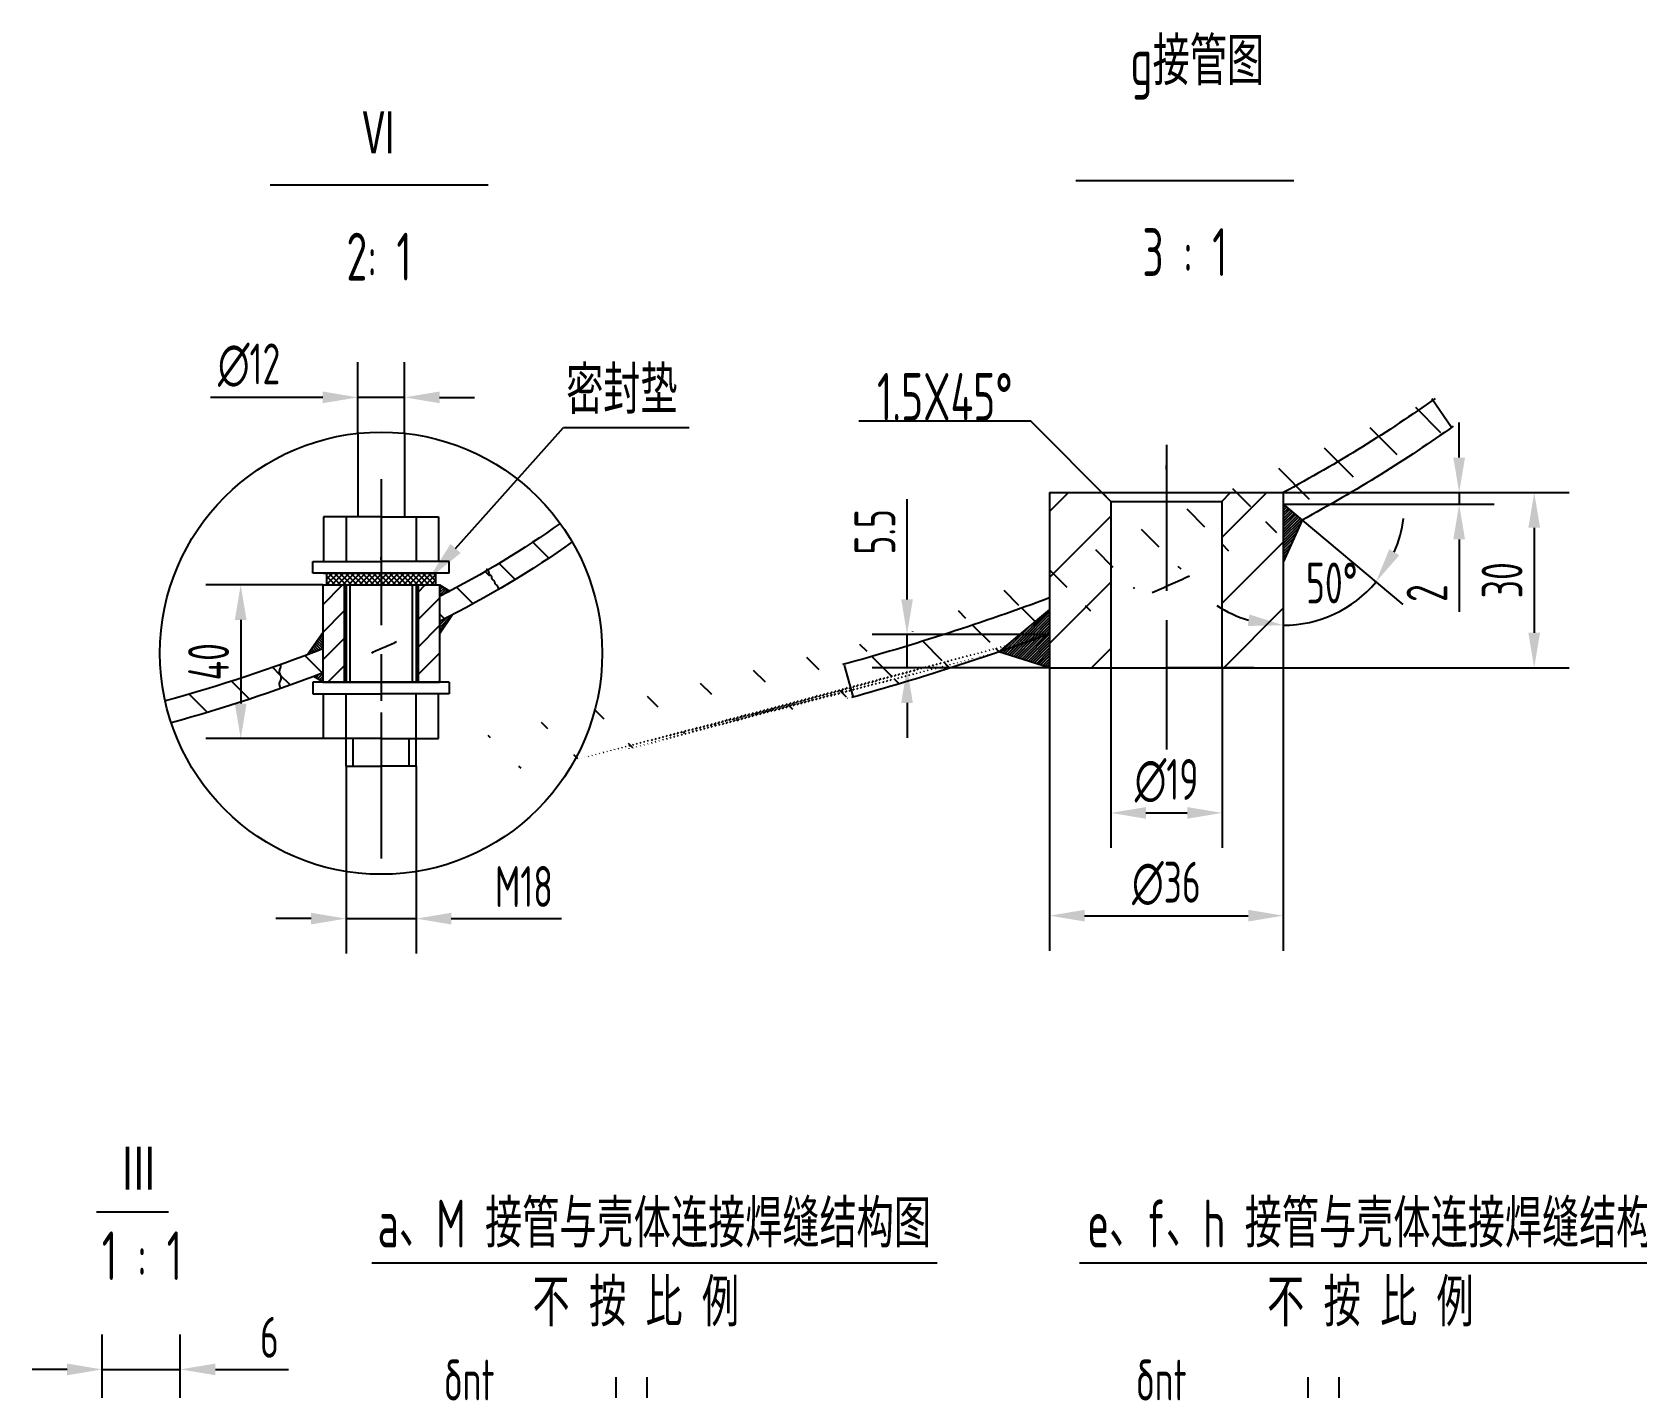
# Model space of a CAD drawing. Extents: x 0 to 3564, y 0 to 5046.
# Drawn here: x 1521 to 2345, y 2314 to 3010 of the extents above; entities that cross this region are included whole.
import ezdxf
from ezdxf.enums import TextEntityAlignment as Align

# ---------------------------------------------------------------- set-up
doc = ezdxf.new("R2010")
doc.units = 0
doc.header["$LTSCALE"] = 60
doc.linetypes.add('G', pattern=[2, 1.25, -0.25, 0.25, -0.25])
doc.layers.get('0').update_dxf_attribs({"linetype": 'CONTINUOUS'})
doc.layers.get('DEFPOINTS').update_dxf_attribs({"linetype": 'CONTINUOUS'})
for name, color, linetype in [('01', 7, 'CONTINUOUS'), ('02', 1, 'CONTINUOUS'), ('02C', 3, 'CONTINUOUS'), ('05', 4, 'G'), ('08', 1, 'CONTINUOUS'), ('10', 1, 'CONTINUOUS'), ('11', 3, 'CONTINUOUS')]:
    doc.layers.add(name, color=color, linetype=linetype)
doc.styles.get("Standard").update_dxf_attribs({"font": 'isocp', "width": 0.707, "bigfont": 'intecad.shx'})
doc.dimstyles.new('INTE', dxfattribs={"dimscale": 6, "dimtxt": 3.5, "dimasz": 3, "dimexe": 3, "dimexo": 0, "dimgap": 1, "dimtad": 1, "dimdec": 3, "dimtxsty": 'STANDARD', "dimcen": 0, "dimclrd": 1, "dimclre": 1, "dimclrt": 3, "dimaunit": 1, "dimazin": 3, "dimtfac": 1, "dimtdec": 4, "dimtmove": 0, "dimatfit": 3, "dimtzin": 0})
doc.dimstyles.new('INTE$2', dxfattribs={"dimscale": 6, "dimtxt": 3.5, "dimasz": 3, "dimexe": 3, "dimexo": 0, "dimgap": 1, "dimtad": 1, "dimtih": 1, "dimtoh": 1, "dimdec": 3, "dimtxsty": 'STANDARD', "dimcen": 0, "dimclrd": 1, "dimclre": 1, "dimclrt": 3, "dimaunit": 1, "dimazin": 3, "dimtfac": 1, "dimtdec": 4, "dimtmove": 0, "dimatfit": 3, "dimtzin": 0})
pattern_1 = [(45, (0, 0), (-0.70710678, 0.70710678), [])]

# ---------------------------------------------------------------- blocks, each defined once
blk = doc.blocks.new('*D50')
at = {"color": 1, "linetype": 'BYBLOCK'}
for p, q in [((1687.98, 2940.55), (1687.98, 2977.03)), ((1711.98, 2940.55), (1711.98, 2977.03)), ((1669.98, 2959.03), (1612.36, 2959.03)), ((1711.98, 2959.03), (1687.98, 2959.03)), ((1729.98, 2959.03), (1747.98, 2959.03))]:
    blk.add_line(p, q, dxfattribs=at)
for points in [[(1669.98, 2962.03), (1669.98, 2956.03), (1687.98, 2959.03)], [(1729.98, 2962.03), (1729.98, 2956.03), (1711.98, 2959.03)]]:
    blk.add_solid(points, dxfattribs=at)
at = {"layer": 'DEFPOINTS', "color": 0, "linetype": 'BYBLOCK'}
for p in [(1687.98, 2959.03), (1687.98, 2940.55), (1711.98, 2940.55)]:
    blk.add_point(p, dxfattribs=at)
at = {"color": 3, "linetype": 'BYBLOCK', "insert": (1632.17, 2975.53), "char_height": 21, "attachment_point": 5}
blk.add_mtext('∅12', dxfattribs=at)
blk = doc.blocks.new('*D51')
at = {"color": 1, "linetype": 'BYBLOCK'}
for p, q in [((1681.98, 2769.54), (1681.98, 2673.25)), ((1717.98, 2769.54), (1717.98, 2673.25)), ((1663.98, 2691.25), (1645.98, 2691.25)), ((1681.98, 2691.25), (1717.98, 2691.25)), ((1735.98, 2691.25), (1792.7, 2691.25))]:
    blk.add_line(p, q, dxfattribs=at)
for points in [[(1663.98, 2694.25), (1663.98, 2688.25), (1681.98, 2691.25)], [(1735.98, 2694.25), (1735.98, 2688.25), (1717.98, 2691.25)]]:
    blk.add_solid(points, dxfattribs=at)
at = {"layer": 'DEFPOINTS', "color": 0, "linetype": 'BYBLOCK'}
for p in [(1681.98, 2769.54), (1717.98, 2769.54), (1717.98, 2691.25)]:
    blk.add_point(p, dxfattribs=at)
at = {"color": 3, "linetype": 'BYBLOCK', "insert": (1773.34, 2707.75), "char_height": 21, "attachment_point": 5}
blk.add_mtext('M18', dxfattribs=at)
blk = doc.blocks.new('*U14', base_point=(1668.03, 3320.86))
at = {"layer": '10', "ltscale": 0.875}
for p, q in [((1754.18, 3369.7), (1746, 3377.88)), ((1736.9, 3358.7), (1728.63, 3366.97)), ((1640.03, 3361.75), (1640.24, 3361.96)), ((1640.03, 3358.92), (1643.06, 3361.96)), ((1640.03, 3356.09), (1645.89, 3361.96)), ((1644.42, 3355.96), (1640.03, 3360.35)), ((1641.59, 3355.96), (1640.03, 3357.52)), ((1647.25, 3355.96), (1641.25, 3361.96)), ((1642.72, 3355.96), (1648.72, 3361.96)), ((1650.08, 3355.96), (1644.08, 3361.96)), ((1645.55, 3355.96), (1651.55, 3361.96)), ((1652.9, 3355.96), (1646.9, 3361.96)), ((1648.38, 3355.96), (1654.38, 3361.96)), ((1655.73, 3355.96), (1649.73, 3361.96)), ((1651.21, 3355.96), (1657.21, 3361.96)), ((1658.56, 3355.96), (1652.56, 3361.96)), ((1654.03, 3355.96), (1660.03, 3361.96)), ((1661.39, 3355.96), (1655.39, 3361.96)), ((1656.86, 3355.96), (1662.86, 3361.96)), ((1664.22, 3355.96), (1658.22, 3361.96)), ((1659.69, 3355.96), (1665.69, 3361.96)), ((1667.05, 3355.96), (1661.05, 3361.96)), ((1662.52, 3355.96), (1668.03, 3361.47)), ((1668.03, 3357.81), (1663.88, 3361.96)), ((1665.35, 3355.96), (1668.03, 3358.64)), ((1668.03, 3360.63), (1666.7, 3361.96)), ((1668.03, 3361.47), (1668.52, 3361.96)), ((1668.03, 3358.64), (1671.35, 3361.96)), ((1672.7, 3355.96), (1668.03, 3360.63)), ((1669.88, 3355.96), (1668.03, 3357.81)), ((1668.18, 3355.96), (1674.18, 3361.96)), ((1675.53, 3355.96), (1669.53, 3361.96)), ((1671.01, 3355.96), (1677.01, 3361.96)), ((1678.36, 3355.96), (1672.36, 3361.96)), ((1673.83, 3355.96), (1679.83, 3361.96)), ((1681.19, 3355.96), (1675.19, 3361.96)), ((1676.66, 3355.96), (1682.66, 3361.96)), ((1684.02, 3355.96), (1678.02, 3361.96)), ((1679.49, 3355.96), (1685.49, 3361.96)), ((1686.85, 3355.96), (1680.85, 3361.96)), ((1682.32, 3355.96), (1688.32, 3361.96)), ((1689.67, 3355.96), (1683.67, 3361.96)), ((1685.15, 3355.96), (1691.15, 3361.96)), ((1692.5, 3355.96), (1686.5, 3361.96)), ((1687.98, 3355.96), (1693.98, 3361.96)), ((1695.33, 3355.96), (1689.33, 3361.96)), ((1690.8, 3355.96), (1696.03, 3361.18)), ((1696.03, 3358.09), (1692.16, 3361.96)), ((1693.63, 3355.96), (1696.03, 3358.35)), ((1696.03, 3360.92), (1694.99, 3361.96)), ((1723.88, 3360.4), (1721.51, 3362.78)), ((1715.36, 3346.3), (1706.97, 3354.69)), ((1700.54, 3338.49), (1698.03, 3341)), ((1698.03, 3333.95), (1704.61, 3340.53)), ((1698.03, 3335.37), (1701.78, 3339.11)), ((1638.03, 3330.29), (1637.52, 3330.8)), ((1698.03, 3336.78), (1698.9, 3337.65)), ((1698.03, 3332.54), (1701.86, 3336.37)), ((1698.03, 3331.12), (1699.11, 3332.21)), ((1633.05, 3321.13), (1631.77, 3322.4)), ((1634.07, 3321.52), (1632.35, 3323.24)), ((1635.09, 3321.91), (1632.92, 3324.08)), ((1636.11, 3322.31), (1633.5, 3324.92)), ((1637.13, 3322.7), (1634.07, 3325.76)), ((1638.03, 3323.22), (1634.64, 3326.6)), ((1638.03, 3324.63), (1635.22, 3327.44)), ((1638.03, 3326.05), (1635.79, 3328.28)), ((1638.03, 3327.46), (1636.37, 3329.12)), ((1638.03, 3328.88), (1636.94, 3329.96)), ((1637.88, 3310.64), (1628.95, 3319.57)), ((1631, 3320.34), (1630.62, 3320.72)), ((1632.03, 3320.73), (1631.2, 3321.56)), ((1600.37, 3297.23), (1591.16, 3306.45)), ((1616.08, 3309.81), (1612.35, 3313.54)), ((1621.41, 3304.49), (1616.08, 3309.81)), ((1578.86, 3290.46), (1569.49, 3299.84))]:
    blk.add_line(p, q, dxfattribs=at)
at = {"layer": '10'}
for p, q in [((1638.03, 3345.71), (1648.27, 3355.96)), ((1687.03, 3352.29), (1690.7, 3355.96)), ((1698.03, 3354.8), (1698.75, 3355.52)), ((1687.03, 3338.15), (1698.03, 3349.15)), ((1698.03, 3353.39), (1699.63, 3354.99)), ((1698.03, 3351.97), (1700.52, 3354.46)), ((1698.03, 3350.56), (1701.4, 3353.93)), ((1699.79, 3350.9), (1702.28, 3353.4)), ((1702.74, 3352.45), (1703.17, 3352.87)), ((1638.03, 3331.57), (1649.03, 3342.57)), ((1687.03, 3324), (1698.03, 3335)), ((1638.03, 3317.43), (1649.03, 3328.43)), ((1640.7, 3305.96), (1649.03, 3314.29)), ((1687.03, 3309.86), (1698.03, 3320.86)), ((1633.64, 3308.8), (1633.99, 3309.15)), ((1634.53, 3308.28), (1636.28, 3310.02)), ((1635.42, 3307.75), (1638.03, 3310.36)), ((1636.31, 3307.23), (1638.03, 3308.94)), ((1637.2, 3306.7), (1638.03, 3307.53)), ((1697.27, 3305.96), (1698.03, 3306.72))]:
    blk.add_line(p, q, dxfattribs=at)
blk = doc.blocks.new('*D52')
at = {"color": 1, "linetype": 'BYBLOCK'}
for p, q in [((1669.98, 2862.71), (1609.86, 2862.71)), ((1627.86, 2844.71), (1627.86, 2801.71)), ((1670.42, 2783.71), (1609.86, 2783.71))]:
    blk.add_line(p, q, dxfattribs=at)
for points in [[(1624.86, 2844.71), (1630.86, 2844.71), (1627.86, 2862.71)], [(1624.86, 2801.71), (1630.86, 2801.71), (1627.86, 2783.71)]]:
    blk.add_solid(points, dxfattribs=at)
at = {"layer": 'DEFPOINTS', "color": 0, "linetype": 'BYBLOCK'}
for p in [(1669.98, 2862.71), (1627.86, 2783.71), (1670.42, 2783.71)]:
    blk.add_point(p, dxfattribs=at)
at = {"color": 3, "linetype": 'BYBLOCK', "insert": (1611.36, 2823.21), "char_height": 21, "attachment_point": 5, "rotation": 90}
blk.add_mtext('40', dxfattribs=at)
blk = doc.blocks.new('*D54')
at = {"color": 1, "linetype": 'BYBLOCK'}
for p, q in [((2074.87, 2725.6), (2074.87, 2633.07)), ((2132.07, 2725.6), (2132.07, 2633.07)), ((2092.87, 2651.07), (2114.07, 2651.07))]:
    blk.add_line(p, q, dxfattribs=at)
for points in [[(2092.87, 2654.07), (2092.87, 2648.07), (2074.87, 2651.07)], [(2114.07, 2654.07), (2114.07, 2648.07), (2132.07, 2651.07)]]:
    blk.add_solid(points, dxfattribs=at)
at = {"layer": 'DEFPOINTS', "color": 0, "linetype": 'BYBLOCK'}
for p in [(2074.87, 2725.6), (2132.07, 2725.6), (2132.07, 2651.07)]:
    blk.add_point(p, dxfattribs=at)
at = {"color": 3, "linetype": 'BYBLOCK', "insert": (2103.47, 2667.57), "char_height": 21, "attachment_point": 5}
blk.add_mtext('∅19', dxfattribs=at)
blk = doc.blocks.new('*D55')
at = {"color": 1, "linetype": 'BYBLOCK'}
for p, q in [((2043.37, 2725.6), (2043.37, 2580.28)), ((2163.37, 2725.6), (2163.37, 2580.28)), ((2061.37, 2598.28), (2145.37, 2598.28))]:
    blk.add_line(p, q, dxfattribs=at)
for points in [[(2061.37, 2601.28), (2061.37, 2595.28), (2043.37, 2598.28)], [(2145.37, 2601.28), (2145.37, 2595.28), (2163.37, 2598.28)]]:
    blk.add_solid(points, dxfattribs=at)
at = {"layer": 'DEFPOINTS', "color": 0, "linetype": 'BYBLOCK'}
for p in [(2043.37, 2725.6), (2163.37, 2725.6), (2163.37, 2598.28)]:
    blk.add_point(p, dxfattribs=at)
at = {"color": 3, "linetype": 'BYBLOCK', "insert": (2103.37, 2614.78), "char_height": 21, "attachment_point": 5}
blk.add_mtext('∅36', dxfattribs=at)
blk = doc.blocks.new('*D56')
at = {"color": 1, "linetype": 'BYBLOCK'}
for p, q in [((2163.37, 2773.57), (2310.29, 2773.57)), ((2292.29, 2755.57), (2292.29, 2701.57)), ((2163.37, 2683.57), (2310.29, 2683.57))]:
    blk.add_line(p, q, dxfattribs=at)
for points in [[(2289.29, 2755.57), (2295.29, 2755.57), (2292.29, 2773.57)], [(2289.29, 2701.57), (2295.29, 2701.57), (2292.29, 2683.57)]]:
    blk.add_solid(points, dxfattribs=at)
at = {"layer": 'DEFPOINTS', "color": 0, "linetype": 'BYBLOCK'}
for p in [(2163.37, 2773.57), (2163.37, 2683.57), (2292.29, 2683.57)]:
    blk.add_point(p, dxfattribs=at)
at = {"color": 3, "linetype": 'BYBLOCK', "insert": (2275.79, 2728.57), "char_height": 21, "attachment_point": 5, "rotation": 90}
blk.add_mtext('30', dxfattribs=at)
blk = doc.blocks.new('*D105')
at = {"color": 1, "linetype": 'BYBLOCK'}
for p, q in [((2621.42, 4630.25), (2621.42, 4706.15)), ((2637.42, 4636.07), (2637.42, 4706.15)), ((2603.42, 4688.15), (2525.44, 4688.15)), ((2637.42, 4688.15), (2621.42, 4688.15)), ((2655.42, 4688.15), (2673.42, 4688.15))]:
    blk.add_line(p, q, dxfattribs=at)
for points in [[(2603.42, 4691.15), (2603.42, 4685.15), (2621.42, 4688.15)], [(2655.42, 4691.15), (2655.42, 4685.15), (2637.42, 4688.15)]]:
    blk.add_solid(points, dxfattribs=at)
at = {"layer": 'DEFPOINTS', "color": 0, "linetype": 'BYBLOCK'}
for p in [(2637.42, 4688.15), (2637.42, 4636.07), (2621.42, 4630.25)]:
    blk.add_point(p, dxfattribs=at)
at = {"color": 3, "linetype": 'BYBLOCK', "insert": (2546, 4704.65), "char_height": 21, "attachment_point": 5}
blk.add_mtext('δnt', dxfattribs=at)
blk = doc.blocks.new('*D154')
at = {"color": 1, "linetype": 'BYBLOCK'}
for p, q in [((2253.75, 2791.57), (2253.75, 2809.57)), ((2163.37, 2773.57), (2271.75, 2773.57)), ((2253.75, 2773.57), (2253.75, 2767.57)), ((2163.37, 2767.57), (2271.75, 2767.57)), ((2253.75, 2749.57), (2253.75, 2712.37))]:
    blk.add_line(p, q, dxfattribs=at)
for points in [[(2250.75, 2791.57), (2256.75, 2791.57), (2253.75, 2773.57)], [(2250.75, 2749.57), (2256.75, 2749.57), (2253.75, 2767.57)]]:
    blk.add_solid(points, dxfattribs=at)
at = {"layer": 'DEFPOINTS', "color": 0, "linetype": 'BYBLOCK'}
for p in [(2163.37, 2773.57), (2163.37, 2767.57), (2253.75, 2767.57)]:
    blk.add_point(p, dxfattribs=at)
at = {"color": 3, "linetype": 'BYBLOCK', "insert": (2237.24, 2721.97), "char_height": 21, "attachment_point": 5, "rotation": 90}
blk.add_mtext('2', dxfattribs=at)
blk = doc.blocks.new('*D155')
at = {"color": 1, "linetype": 'BYBLOCK'}
blk.add_line((2173.08, 2759.43), (2224.76, 2716.06), dxfattribs=at)
for start, end in [(336.65486, 353.30973), (270, 320), (236.69027, 253.34514)]:
    blk.add_arc((2163.37, 2767.57), 62.14, start, end, dxfattribs=at)
for points in [[(2222.98, 2741.37), (2217.87, 2744.52), (2210.97, 2727.63)], [(2145.99, 2711.01), (2145.13, 2705.07), (2163.37, 2705.43)]]:
    blk.add_solid(points, dxfattribs=at)
at = {"layer": 'DEFPOINTS', "color": 0, "linetype": 'BYBLOCK'}
for p in [(2163.37, 2773.57), (2163.37, 2767.57), (2173.08, 2759.43), (2197.52, 2715.65), (2163.37, 2683.57)]:
    blk.add_point(p, dxfattribs=at)
at = {"color": 3, "linetype": 'BYBLOCK', "insert": (2188.32, 2727.16), "char_height": 21, "attachment_point": 5}
blk.add_mtext('50°', dxfattribs=at)
blk = doc.blocks.new('*D156')
at = {"color": 1, "linetype": 'BYBLOCK'}
for p, q in [((-635.15, 2289.35), (-635.15, 2340.81)), ((-595.02, 2276.28), (-595.02, 2340.81)), ((-653.15, 2322.81), (-671.15, 2322.81)), ((-635.15, 2322.81), (-595.02, 2322.81)), ((-577.02, 2322.81), (-539.45, 2322.81))]:
    blk.add_line(p, q, dxfattribs=at)
for points in [[(-653.15, 2325.81), (-653.15, 2319.81), (-635.15, 2322.81)], [(-577.02, 2325.81), (-577.02, 2319.81), (-595.02, 2322.81)]]:
    blk.add_solid(points, dxfattribs=at)
at = {"layer": 'DEFPOINTS', "color": 0, "linetype": 'BYBLOCK'}
for p in [(-595.02, 2322.81), (-635.15, 2289.35), (-595.02, 2276.28)]:
    blk.add_point(p, dxfattribs=at)
at = {"color": 3, "linetype": 'BYBLOCK', "insert": (-549.23, 2339.31), "char_height": 21, "attachment_point": 5}
blk.add_mtext('6', dxfattribs=at)
blk = doc.blocks.new('*D161')
at = {"color": 1, "linetype": 'BYBLOCK'}
for p, q in [((1797.46, 2243.3), (1797.46, 2319.19)), ((1813.46, 2249.12), (1813.46, 2319.19)), ((1779.46, 2301.19), (1701.47, 2301.19)), ((1813.46, 2301.19), (1797.46, 2301.19)), ((1831.46, 2301.19), (1849.46, 2301.19))]:
    blk.add_line(p, q, dxfattribs=at)
for points in [[(1779.46, 2304.19), (1779.46, 2298.19), (1797.46, 2301.19)], [(1831.46, 2304.19), (1831.46, 2298.19), (1813.46, 2301.19)]]:
    blk.add_solid(points, dxfattribs=at)
at = {"layer": 'DEFPOINTS', "color": 0, "linetype": 'BYBLOCK'}
for p in [(1813.46, 2301.19), (1797.46, 2243.3), (1813.46, 2249.12)]:
    blk.add_point(p, dxfattribs=at)
at = {"color": 3, "linetype": 'BYBLOCK', "insert": (1722.04, 2317.69), "char_height": 21, "attachment_point": 5}
blk.add_mtext('δnt', dxfattribs=at)
blk = doc.blocks.new('*D166')
at = {"color": 1, "linetype": 'BYBLOCK'}
for p, q in [((1970.14, 2718.73), (1970.14, 2770.14)), ((2042.53, 2700.73), (1952.14, 2700.73)), ((1970.14, 2683.57), (1970.14, 2700.73)), ((2043.37, 2683.57), (1952.14, 2683.57)), ((1970.14, 2665.57), (1970.14, 2647.57))]:
    blk.add_line(p, q, dxfattribs=at)
for points in [[(1967.14, 2718.73), (1973.14, 2718.73), (1970.14, 2700.73)], [(1967.14, 2665.57), (1973.14, 2665.57), (1970.14, 2683.57)]]:
    blk.add_solid(points, dxfattribs=at)
at = {"layer": 'DEFPOINTS', "color": 0, "linetype": 'BYBLOCK'}
for p in [(1970.14, 2700.73), (2042.53, 2700.73), (2043.37, 2683.57)]:
    blk.add_point(p, dxfattribs=at)
at = {"color": 3, "linetype": 'BYBLOCK', "insert": (1953.64, 2753.43), "char_height": 21, "attachment_point": 5, "rotation": 90}
blk.add_mtext('5.5', dxfattribs=at)

msp = doc.modelspace()

# ---------------------------------------------------------------- hatches: boundary and pattern name
at = {"layer": '10'}
h = msp.add_hatch(dxfattribs=at)
h.set_pattern_fill('_U', color=256, scale=24, angle=135, style=0, pattern_type=0)
h.set_pattern_definition([(135, (-911.83, -2253.19), (-16.97056, -16.97056), [])])
edge = h.paths.add_edge_path()
edge.add_ellipse((1503.37061, 3079.51393), major_axis=(-900, 0), ratio=0.5, start_angle=118.80463305, end_angle=126.86989765)
edge.add_line((1937.7566, 2685.41537), (1942.45466, 2668.51926))
edge.add_ellipse((1503.37061, 3079.51393), major_axis=(-918, 0), ratio=0.509803922, start_angle=118.57476161, end_angle=126.03187907)
edge.add_line((2043.37061, 2701.04709), (2043.37061, 2719.51393))
edge = h.paths.add_edge_path()
edge.add_ellipse((1503.37061, 3079.51393), major_axis=(-918, 0), ratio=0.509803922, start_angle=135.96820861, end_angle=144.48850549)
edge.add_line((2249.80543, 2807.12897), (2240.18743, 2821.10487))
edge.add_ellipse((1503.37061, 3079.51393), major_axis=(-900, 0), ratio=0.5, start_angle=137.16657193, end_angle=144.95340821, ccw=False)
edge.add_line((2163.37061, 2773.57276), (2163.37061, 2754.22707))
h = msp.add_hatch(dxfattribs=at)
h.set_pattern_fill('_U', color=256, scale=24, angle=45, style=0, pattern_type=0)
h.set_pattern_definition([(45, (-911.83, -2261.738), (-16.97056, 16.97056), [])])
h.paths.add_polyline_path([(2074.87061, 2769.07276), (2070.37061, 2773.57276), (2043.37061, 2773.57276), (2043.37061, 2683.57276), (2074.87061, 2683.57276)])
h.paths.add_polyline_path([(2131.87061, 2683.57276), (2163.37061, 2683.57276), (2163.37061, 2773.57276), (2136.37061, 2773.57276), (2131.87061, 2769.07276)])
h = msp.add_hatch(dxfattribs=at)
h.set_pattern_fill('_U', color=256, angle=45, style=0, pattern_type=0)
h.set_pattern_definition(pattern_1)
h.paths.add_polyline_path([(2173.07947, 2759.42606), (2163.37061, 2767.57276), (2163.37061, 2737.87004)])
h = msp.add_hatch(dxfattribs=at)
h.set_pattern_fill('_U', color=256, angle=45, style=0, pattern_type=0)
h.set_pattern_definition(pattern_1)
edge = h.paths.add_edge_path()
edge.add_ellipse((1503.37061, 3079.51393), major_axis=(-918, 0), ratio=0.509803922, start_angle=124.04788612, end_angle=126.03187907, ccw=False)
edge.add_line((2017.34558, 2691.74321), (2043.37061, 2683.57276))
edge.add_line((2043.37061, 2683.57276), (2043.37061, 2701.04709))
edge = h.paths.add_edge_path()
edge.add_ellipse((1503.37061, 3079.51393), major_axis=(-918, 0), ratio=0.509803922, start_angle=124.04788612, end_angle=126.03187907)
edge.add_line((2043.37061, 2701.04709), (2043.37061, 2713.5808))
edge.add_line((2043.37061, 2713.5808), (2017.34558, 2691.74321))

# ---------------------------------------------------------------- linework, layer by layer
at = {"layer": '01'}
for p, q in [((1754.9176, 2931.5256), (1642.9176, 2931.5256)), ((2168.88116, 2933.82388), (2056.88116, 2933.82388)), ((1699.97593, 2761.19003), (1670.41593, 2761.19003)), ((1670.41593, 2761.19003), (1670.41593, 2738.19003)), ((1681.97593, 2761.19003), (1681.97593, 2738.19003)), ((1699.97593, 2761.19003), (1729.53593, 2761.19003)), ((1717.97593, 2761.19003), (1717.97593, 2738.19003)), ((1729.53593, 2761.19003), (1729.53593, 2738.19003)), ((1664.97593, 2738.19003), (1699.97593, 2738.19003)), ((1664.97593, 2732.19003), (1664.97593, 2738.19003)), ((1734.97593, 2738.19003), (1699.97593, 2738.19003)), ((1734.97593, 2732.19003), (1734.97593, 2738.19003)), ((1699.97593, 2732.19003), (1664.97593, 2732.19003)), ((1670.41593, 2732.19003), (1699.97593, 2732.19003)), ((1671.97593, 2732.19003), (1699.97593, 2732.19003)), ((1734.97593, 2732.19003), (1699.97593, 2732.19003)), ((1699.97593, 2732.19003), (1727.97593, 2732.19003)), ((1717.97593, 2732.19003), (1699.97593, 2732.19003)), ((2059.03061, 2683.57276), (2103.37061, 2683.57276)), ((2103.37061, 2683.57276), (2148.37061, 2683.57276)), ((2148.37061, 2683.57276), (2103.37061, 2683.57276)), ((1699.97593, 2676.19003), (1664.97593, 2676.19003)), ((1664.97593, 2676.19003), (1664.97593, 2670.19003)), ((1670.41593, 2676.19003), (1699.97593, 2676.19003)), ((1734.97593, 2676.19003), (1699.97593, 2676.19003)), ((1699.97593, 2676.19003), (1729.97593, 2676.19003)), ((1734.97593, 2676.19003), (1734.97593, 2670.19003)), ((1664.97593, 2670.19003), (1699.97593, 2670.19003)), ((1670.41593, 2647.19003), (1670.41593, 2670.19003)), ((1681.97593, 2647.19003), (1681.97593, 2670.19003)), ((1734.97593, 2670.19003), (1699.97593, 2670.19003)), ((1717.97593, 2647.19003), (1717.97593, 2670.19003)), ((1729.53593, 2647.19003), (1729.53593, 2670.19003)), ((1699.97593, 2647.19003), (1670.41593, 2647.19003)), ((1681.97593, 2633.027), (1681.97593, 2647.29181)), ((1699.97593, 2647.19003), (1729.53593, 2647.19003)), ((1717.97593, 2633.027), (1717.97593, 2647.29181)), ((1681.97593, 2633.027), (1699.97593, 2633.027)), ((1717.97593, 2633.027), (1699.97593, 2633.027))]:
    msp.add_line(p, q, dxfattribs=at)
at = {"layer": '01', "color": 7, "linetype": 'CONTINUOUS'}
for p, q in [((1687.97593, 2804.03586), (1687.97593, 2761.19003)), ((1711.97593, 2804.03586), (1711.97593, 2761.19003)), ((2043.37061, 2773.57276), (2163.37061, 2773.57276)), ((2043.37061, 2773.57276), (2043.37061, 2683.57276)), ((2074.87061, 2769.07276), (2070.37061, 2773.57276)), ((2131.87061, 2769.07276), (2136.37061, 2773.57276)), ((2163.37061, 2773.57276), (2163.37061, 2683.57276)), ((2074.87061, 2769.07276), (2074.87061, 2683.57276)), ((2074.87061, 2769.07276), (2131.87061, 2769.07276)), ((2131.87061, 2769.07276), (2131.87061, 2683.57276)), ((2163.37061, 2767.57276), (2173.07947, 2759.42606)), ((2173.07947, 2759.42606), (2163.37061, 2737.87004)), ((1671.97593, 2732.19003), (1671.97593, 2726.19003)), ((1727.97593, 2732.19003), (1727.97593, 2726.19003)), ((1669.97593, 2726.19003), (1729.97593, 2726.19003)), ((1669.97593, 2726.19003), (1669.97593, 2676.19003)), ((1680.97593, 2726.08732), (1680.97593, 2676.19003)), ((1681.97593, 2726.26284), (1681.97593, 2676.19003)), ((1717.97593, 2726.26284), (1717.97593, 2676.19003)), ((1718.97593, 2726.19003), (1718.97593, 2676.19003)), ((1729.97593, 2726.19003), (1729.97593, 2676.19003)), ((2043.37061, 2713.5808), (2017.34558, 2691.74321)), ((2043.37061, 2683.57276), (2017.34558, 2691.74321)), ((2043.37061, 2683.57276), (2163.37061, 2683.57276)), ((1669.97593, 2676.19003), (1729.97593, 2676.19003))]:
    msp.add_line(p, q, dxfattribs=at)
at = {"layer": '01', "color": 7, "linetype": 'CONTINUOUS', "extrusion": (0, 0, -1)}
for centre, major_axis, ratio, start_param, end_param in [((1503.37061, 3079.51393), (-900, 0), 0.5, 3.751038132, 3.889177003), ((1503.37061, 3079.51393), (-918, 0), 0.509803922, 3.761385155, 3.894753959), ((1299.97593, 2929.45233), (-600, 0), 0.5, 3.751038132, 3.913378024), ((1299.97593, 2929.45233), (-612, 0), 0.509803922, 3.761385155, 3.933324021), ((1503.37061, 3079.51393), (-900, 0), 0.5, 4.068887872, 4.209653294), ((1503.37061, 3079.51393), (-918, 0), 0.509803922, 4.083514055, 4.214638847), ((1299.97593, 2929.45233), (-600, 0), 0.5, 4.047887622, 4.209653294), ((1299.97593, 2929.45233), (-612, 0), 0.509803922, 4.063156568, 4.214638847)]:
    msp.add_ellipse(centre, major_axis=major_axis, ratio=ratio, start_param=start_param, end_param=end_param, dxfattribs=at)
at = {"layer": '02', "color": 1, "linetype": 'CONTINUOUS'}
for p, q in [((1683.97593, 2726.19003), (1683.97593, 2676.19003)), ((1715.97593, 2726.19003), (1715.97593, 2676.19003)), ((1553.82648, 2404.05276), (1590.7258, 2404.05276))]:
    msp.add_line(p, q, dxfattribs=at)
at = {"layer": '02'}
for p, q in [((1685.57593, 2633.027), (1685.57593, 2647.29181)), ((1714.37593, 2633.027), (1714.37593, 2647.29181))]:
    msp.add_line(p, q, dxfattribs=at)
msp.add_circle((1699.97593, 2691.08874), 113.5828, dxfattribs=at)
at = {"layer": '02C'}
for p, q in [((1754.62088, 2734.03651), (1754.16451, 2734.38903)), ((1754.94751, 2733.68076), (1754.62088, 2734.03651)), ((1755.16906, 2733.32791), (1754.94751, 2733.68076)), ((1755.3102, 2732.98408), (1755.16906, 2733.32791)), ((1755.39557, 2732.65538), (1755.3102, 2732.98408)), ((1755.44985, 2732.34795), (1755.39557, 2732.65538)), ((1755.49768, 2732.0679), (1755.44985, 2732.34795)), ((1755.56374, 2731.82137), (1755.49768, 2732.0679)), ((1755.66685, 2731.61213), (1755.56374, 2731.82137)), ((1755.80258, 2731.43462), (1755.66685, 2731.61213)), ((1755.96067, 2731.28096), (1755.80258, 2731.43462)), ((1756.13086, 2731.14324), (1755.96067, 2731.28096)), ((1756.30288, 2731.01356), (1756.13086, 2731.14324)), ((1756.46648, 2730.88404), (1756.30288, 2731.01356)), ((1756.61139, 2730.74677), (1756.46648, 2730.88404)), ((1756.72736, 2730.59386), (1756.61139, 2730.74677)), ((1756.80746, 2730.41971), (1756.72736, 2730.59386)), ((1756.85816, 2730.22791), (1756.80746, 2730.41971)), ((1756.88925, 2730.02433), (1756.85816, 2730.22791)), ((1756.91054, 2729.81488), (1756.88925, 2730.02433)), ((1756.93184, 2729.60542), (1756.91054, 2729.81488)), ((1756.96293, 2729.40185), (1756.93184, 2729.60542)), ((1757.01363, 2729.21004), (1756.96293, 2729.40185)), ((1757.09373, 2729.03589), (1757.01363, 2729.21004)), ((1757.20977, 2728.88332), (1757.09373, 2729.03589)), ((1757.35522, 2728.7484), (1757.20977, 2728.88332)), ((1757.52027, 2728.62525), (1757.35522, 2728.7484)), ((1757.69513, 2728.50798), (1757.52027, 2728.62525)), ((1757.86998, 2728.39071), (1757.69513, 2728.50798)), ((1758.03503, 2728.26756), (1757.86998, 2728.39071)), ((1758.18048, 2728.13263), (1758.03503, 2728.26756)), ((1758.29652, 2727.98006), (1758.18048, 2728.13263)), ((1758.37696, 2727.80582), (1758.29652, 2727.98006)), ((1758.42998, 2727.61339), (1758.37696, 2727.80582)), ((1758.46738, 2727.4081), (1758.42998, 2727.61339)), ((1758.50095, 2727.19531), (1758.46738, 2727.4081)), ((1758.54249, 2726.98036), (1758.50095, 2727.19531)), ((1758.60378, 2726.76858), (1758.54249, 2726.98036)), ((1758.69663, 2726.56533), (1758.60378, 2726.76858)), ((1758.83283, 2726.37595), (1758.69663, 2726.56533)), ((1759.01936, 2726.20174), (1758.83283, 2726.37595)), ((1759.24404, 2726.02786), (1759.01936, 2726.20174)), ((1759.48985, 2725.83542), (1759.24404, 2726.02786)), ((1759.73982, 2725.60554), (1759.48985, 2725.83542)), ((1759.97693, 2725.31932), (1759.73982, 2725.60554)), ((1760.18419, 2724.95789), (1759.97693, 2725.31932)), ((1760.3446, 2724.50235), (1760.18419, 2724.95789)), ((1760.44116, 2723.93383), (1760.3446, 2724.50235)), ((1647.61044, 2681.89379), (1647.56879, 2681.51029)), ((1647.56879, 2681.51029), (1647.61092, 2681.12728)), ((1647.71816, 2682.28029), (1647.61044, 2681.89379)), ((1647.61092, 2681.12728), (1647.72199, 2680.74428)), ((1647.86609, 2682.67277), (1647.71816, 2682.28029)), ((1647.72199, 2680.74428), (1647.87902, 2680.36127)), ((1648.02839, 2683.07423), (1647.86609, 2682.67277)), ((1647.87902, 2680.36127), (1648.05903, 2679.97826)), ((1648.1792, 2683.48766), (1648.02839, 2683.07423)), ((1648.05903, 2679.97826), (1648.23905, 2679.59526)), ((1648.29267, 2683.91605), (1648.1792, 2683.48766)), ((1648.21201, 2685.15147), (1648.30416, 2684.82968)), ((1648.23905, 2679.59526), (1648.39608, 2679.21225)), ((1648.34294, 2684.36239), (1648.29267, 2683.91605)), ((1648.30416, 2684.82968), (1648.34294, 2684.36239)), ((1648.39608, 2679.21225), (1648.50715, 2678.82924)), ((1647.61092, 2675.76519), (1647.56879, 2675.38219)), ((1647.56879, 2675.38219), (1647.61044, 2674.99868)), ((1647.61044, 2674.99868), (1647.71816, 2674.61218)), ((1647.72199, 2676.1482), (1647.61092, 2675.76519)), ((1647.71816, 2674.61218), (1647.86609, 2674.2197)), ((1647.87902, 2676.53121), (1647.72199, 2676.1482)), ((1647.86609, 2674.2197), (1648.02839, 2673.81824)), ((1648.05903, 2676.91421), (1647.87902, 2676.53121)), ((1648.02839, 2673.81824), (1648.1792, 2673.40482)), ((1648.23905, 2677.29722), (1648.05903, 2676.91421)), ((1648.1792, 2673.40482), (1648.29267, 2672.97643)), ((1648.39608, 2677.68022), (1648.23905, 2677.29722)), ((1648.29267, 2672.97643), (1648.29939, 2672.9167)), ((1648.50715, 2678.06323), (1648.39608, 2677.68022)), ((1648.50715, 2678.82924), (1648.54928, 2678.44624)), ((1648.54928, 2678.44624), (1648.50715, 2678.06323))]:
    msp.add_line(p, q, dxfattribs=at)
at = {"layer": '05', "color": 4, "linetype": 'G'}
for p, q in [((2103.37061, 2798.0488), (2103.37061, 2641.59944)), ((1699.97593, 2780.56958), (1699.97593, 2577.50595))]:
    msp.add_line(p, q, dxfattribs=at)
at = {"layer": '05'}
for p, q in [((2103.37061, 2785.37341), (2103.37061, 2787.46031)), ((1699.97593, 2739.05713), (1699.97593, 2740.4484)), ((2103.37061, 2697.22918), (2103.37061, 2669.13798)), ((1699.97593, 2680.29431), (1699.97593, 2666.56684)), ((2103.37061, 2673.27212), (2103.37061, 2671.18522)), ((1699.97593, 2669.32294), (1699.97593, 2667.93167))]:
    msp.add_line(p, q, dxfattribs=at)
at = {"layer": '05', "color": 4, "linetype": 'G', "extrusion": (0, 0, -1)}
for centre, major_axis in [((1503.37061, 3079.51393), (-918, 0)), ((1299.97593, 2929.45233), (-612, 0))]:
    msp.add_ellipse(centre, major_axis=major_axis, ratio=0.509803922, start_param=3.982839803, end_param=4.010586942, dxfattribs=at)
at = {"layer": '08', "color": 1}
for p, q in [((1738.25627, 2744.86303), (1793.69643, 2807.03029)), ((1793.69643, 2807.03029), (1811.41041, 2807.03029)), ((1811.41041, 2807.03029), (1858.17539, 2807.03029))]:
    msp.add_line(p, q, dxfattribs=at)
at = {"layer": '08'}
for p, q in [((1729.97593, 2726.19003), (1735.29384, 2722.99512)), ((1736.59705, 2710.82668), (1729.97593, 2700.79679)), ((1670.41593, 2676.19003), (1665.3697, 2679.16436)), ((1695.22475, 2377.86541), (1985.57585, 2377.86541)), ((2058.7608, 2377.86541), (2377.04353, 2377.86541))]:
    msp.add_line(p, q, dxfattribs=at)
msp.add_lwpolyline([(2074.87061, 2769.07276), (2033.71261, 2810.23077), (1945.37296, 2810.23077)], dxfattribs=at)
at = {"layer": '08', "color": 1}
msp.add_solid([(1740.86843, 2742.53352), (1735.6441, 2747.19253), (1724.27924, 2729.19003)], dxfattribs=at)
at = {"layer": '10'}
msp.add_line((1662.04248, 2690.18139), (1669.97593, 2701.78551), dxfattribs=at)
at = {"layer": '11', "color": 3, "linetype": 'CONTINUOUS'}
for p, q in [((2239.64936, 2821.88674), (2249.76937, 2807.18137)), ((1937.88792, 2684.9431), (1942.48794, 2668.39959))]:
    msp.add_line(p, q, dxfattribs=at)

# ---------------------------------------------------------------- block references
at = {"layer": '10'}
msp.add_blockref('*U14', (1699.97593, 2691.08874), dxfattribs=at)

# ---------------------------------------------------------------- texts
at = {"layer": '08', "color": 3, "width": 0.707}
msp.add_text('1.5X45%%d', height=24.5, dxfattribs=at).set_placement((1989.54278, 2810.53077), align=Align.CENTER)
at = {"layer": '08', "color": 3, "insert": (1795.02797, 2826.28029), "char_height": 24.5, "attachment_point": 4}
msp.add_mtext('密封垫', dxfattribs=at)
at = {"layer": '11', "width": 0.707}
msp.add_text('g接管图', height=24.549744, dxfattribs=at).set_placement((2153.56031, 2982.89998), align=Align.RIGHT)
for s, height, p in [('Ⅵ', 24.54974, (1698.9176, 2945.5256)), ('2: 1', 24.549744, (1698.9176, 2882.5256)), ('3 : 1', 24.549744, (2112.88116, 2884.82388)), ('Ⅲ', 25, (1575.51311, 2413.17758)), ('a、M 接管与壳体连接焊缝结构图', 24.5497436, (1840.31384, 2385.7974)), ('e、f、h 接管与壳体连接焊缝结构图', 24.5497436, (2217.66397, 2385.7974)), ('1 : 1', 25, (1577.16281, 2369.05276)), ('不 按 比 例', 24.549744, (1830.80741, 2345.27263)), ('不 按 比 例', 24.549744, (2208.15754, 2345.27263))]:
    msp.add_text(s, height=height, dxfattribs=at).set_placement(p, align=Align.CENTER)

# ---------------------------------------------------------------- dimensions: what is measured, and where the dimension line sits
at = {"layer": '08'}
for base, p1, p2, text, picture, middle, set_off in [((1687.97593, 2822.51423), (1711.97593, 2804.03586), (1687.97593, 2804.03586), '%%c12', '*D50', (1632.16778, 2839.0163), (0, -136.51737)), ((2163.37061, 2556.24517), (2043.37061, 2683.57276), (2163.37061, 2683.57276), '%%c36', '*D55', (2103.37061, 2572.74517), (0, -42.03068)), ((2132.07045, 2609.04052), (2074.87061, 2683.57276), (2132.07045, 2683.57276), '%%c19', '*D54', (2103.47053, 2625.54052), (0, -42.03068)), ((1717.97593, 2554.73417), (1681.97593, 2633.027), (1717.97593, 2633.027), 'M18', '*D51', (1773.33823, 2571.23417), (0, -136.51737)), ((1596.83895, 2323.16331), (1556.70105, 2289.70556), (1596.83895, 2276.63606), '6', '*D156', (1642.62084, 2339.66331), (2191.85563, 0.35124))]:
    dim = msp.add_linear_dim(base=base, p1=p1, p2=p2, text=text, dimstyle='INTE', dxfattribs=at)
    dim.commit()
    dim.dimension.update_dxf_attribs({"geometry": picture, "text_midpoint": middle, "insert": set_off})
for base, p1, p2, text, picture, middle in [((2253.74518, 2767.57276), (2163.37061, 2773.57276), (2163.37061, 2767.57276), '2', '*D154', (2237.24312, 2721.96901)), ((1970.13832, 2700.73459), (2043.37061, 2683.57276), (2042.52688, 2700.73459), '5.5', '*D166', (1953.63832, 2753.43498)), ((2292.28824, 2683.57276), (2163.37061, 2773.57276), (2163.37061, 2683.57276), '30', '*D56', (2275.78824, 2728.57276))]:
    dim = msp.add_linear_dim(base=base, p1=p1, p2=p2, angle=90, text=text, dimstyle='INTE', dxfattribs=at)
    dim.commit()
    dim.dimension.update_dxf_attribs({"geometry": picture, "text_midpoint": middle})
dim = msp.add_angular_dim_2l(base=(2197.51811, 2715.65401), line1=((2163.37061, 2773.57276), (2163.37061, 2683.57276)), line2=((2163.37061, 2767.57276), (2173.07947, 2759.42606)), dimstyle='INTE$2', override={"dimdec": 0, "dimtdec": 0}, dxfattribs=at)
dim.commit()
dim.dimension.update_dxf_attribs({"geometry": '*D155', "text_midpoint": (2188.31737, 2710.65819), "dimtype": 162})
dim = msp.add_linear_dim(base=(1627.85622, 2647.19003), p1=(1669.97593, 2726.19003), p2=(1670.41593, 2647.19003), angle=90, text='40', dimstyle='INTE', dxfattribs=at)
dim.commit()
dim.dimension.update_dxf_attribs({"geometry": '*D52', "text_midpoint": (1611.35622, 2686.69003), "insert": (0, -136.51737)})
for base, p1, p2, picture, middle, set_off in [((1836.6593, 2301.19367), (1820.65942, 2243.29905), (1836.6593, 2249.11767), '*D105', (1745.23988, 2301.19367), (-800.76211, -2386.9546)), ((2192.15978, 2301.19367), (2176.1599, 2243.29905), (2192.15978, 2249.11767), '*D161', (2100.74037, 2301.19367), (378.70402, 0))]:
    dim = msp.add_linear_dim(base=base, p1=p1, p2=p2, text='δnt', dimstyle='INTE', dxfattribs=at)
    dim.commit()
    dim.dimension.update_dxf_attribs({"geometry": picture, "text_midpoint": middle, "dimtype": 160, "insert": set_off})

doc.saveas('drawing.dxf')
